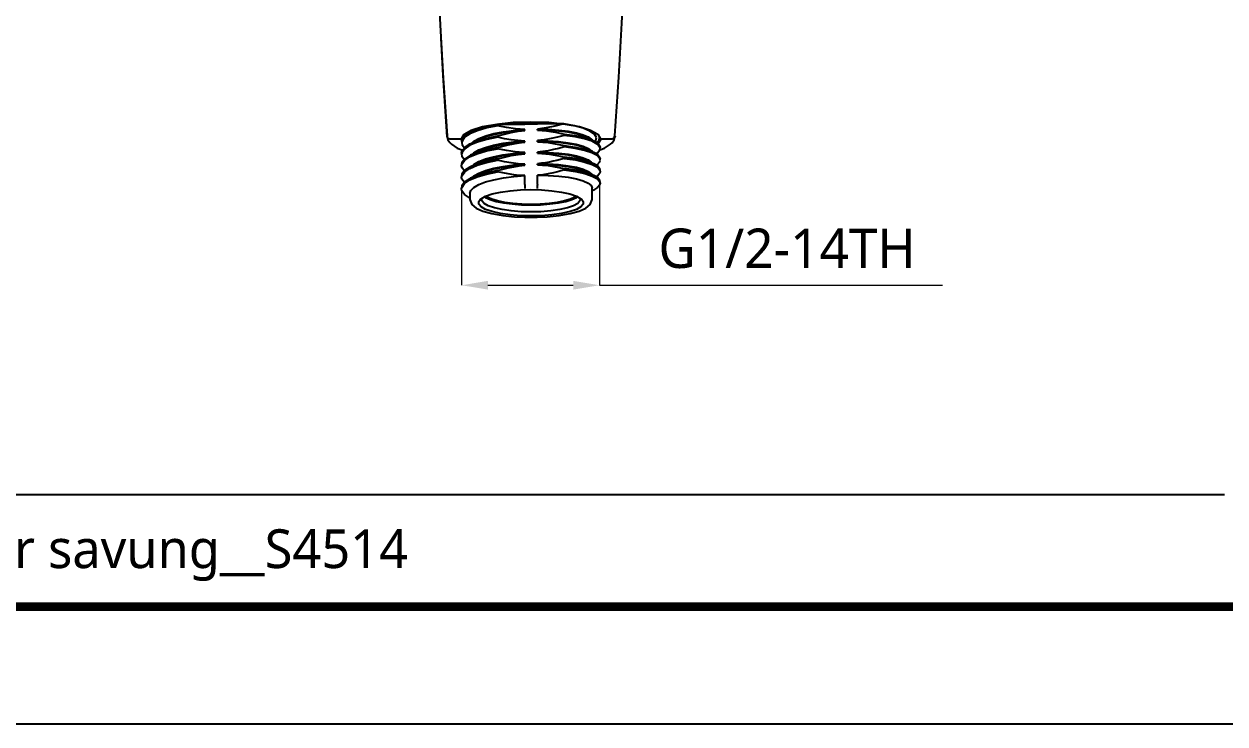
# Model space of a CAD drawing. Extents: x 0 to 1239, y 0 to 509.
# Drawn here: x 284.4 to 467.1, y 0 to 106.5 of the extents above; entities that cross this region are included whole.
import ezdxf

# ---------------------------------------------------------------- set-up
doc = ezdxf.new("R2010")
doc.units = 0
doc.header["$LTSCALE"] = 10
doc.header["$MEASUREMENT"] = 0
doc.header["$PDMODE"] = 3
doc.header["$PDSIZE"] = -10
doc.layers.get('0').update_dxf_attribs({"linetype": 'CONTINUOUS'})
doc.layers.get('DEFPOINTS').update_dxf_attribs({"linetype": 'CONTINUOUS'})
for name, color, linetype in [('3_ALL_AXES', 7, 'CONTINUOUS'), ('7_ALL_FEATURES', 7, 'CONTINUOUS'), ('_BLACK_HOLE', 7, 'CONTINUOUS')]:
    doc.layers.add(name, color=color, linetype=linetype)
doc.styles.add('Daelim Dimension', font='')
doc.styles.get('Daelim Dimension').set_extended_font_data('NanumGothic')
doc.dimstyles.new('DEFAULT', dxfattribs={"dimscale": 2, "dimtxt": 2, "dimasz": 2, "dimexe": 0, "dimexo": 2, "dimgap": 1, "dimtad": 1, "dimdec": 1, "dimzin": 9, "dimdsep": 46, "dimtxsty": 'Daelim Dimension', "dimcen": 0.5, "dimclrd": 252, "dimclre": 252, "dimclrt": 3, "dimadec": 1, "dimazin": 0, "dimtfac": 1, "dimtdec": 1, "dimtix": 1, "dimtmove": 0, "dimatfit": 3, "dimfxl": 1, "dimtolj": 1, "dimtzin": 1, "dimlwd": 9, "dimlwe": 9, "dimarcsym": 0})

# ---------------------------------------------------------------- blocks, each defined once
blk = doc.blocks.new('*D3')
at = {"color": 5, "linetype": 'ByBlock', "lineweight": 9, "ltscale": 0.5, "transparency": 16777216}
for p, q in [((371.95, 82.64), (371.95, 66.78)), ((350.96, 81.53), (350.96, 66.78)), ((354.96, 66.78), (367.95, 66.78)), ((371.95, 66.78), (424.16, 66.78))]:
    blk.add_line(p, q, dxfattribs=at)
at = {"color": 5, "ltscale": 0.5, "transparency": 16777216}
for points in [[(354.96, 67.45), (354.96, 66.12), (350.96, 66.78)], [(367.95, 67.45), (367.95, 66.12), (371.95, 66.78)]]:
    blk.add_solid(points, dxfattribs=at)
at = {"layer": 'DEFPOINTS', "color": 0, "ltscale": 0.5, "transparency": 16777216}
for p in [(371.95, 86.64), (350.96, 85.53), (371.95, 66.78)]:
    blk.add_point(p, dxfattribs=at)
at = {"color": 2, "ltscale": 0.5, "transparency": 16777216, "insert": (400.47, 72.37), "char_height": 6, "attachment_point": 5, "style": 'Daelim Dimension'}
blk.add_mtext('\\A1;G1/2-14TH', dxfattribs=at)

msp = doc.modelspace()

# ---------------------------------------------------------------- linework, layer by layer
at = {"color": 7, "linetype": 'Continuous'}
for p, q in [((352.18, 89.83), (351.41, 89.3)), ((353.33, 90.31), (352.18, 89.83)), ((356.46, 91.07), (356.46, 91.27)), ((360.55, 90.32), (360.55, 90.49)), ((362.48, 90.38), (362.48, 90.55)), ((366.55, 89.8), (366.55, 89.59)), ((369.46, 89.7), (370.21, 89.37)), ((350.98, 88.66), (351.03, 88.96)), ((351.02, 88.73), (350.98, 88.45)), ((351.41, 89.3), (351.02, 88.73)), ((351.03, 88.96), (351.43, 89.51)), ((353.36, 88.57), (352.23, 88.08)), ((352.62, 88.49), (352.83, 88.7)), ((354.78, 88.99), (353.36, 88.57)), ((356.46, 89.32), (354.78, 88.99)), ((356.44, 87.57), (356.44, 87.76)), ((356.46, 89.32), (356.46, 89.51)), ((360.55, 88.57), (360.39, 88.56)), ((360.39, 88.56), (360.39, 88.55)), ((360.55, 88.57), (360.55, 88.73)), ((362.48, 88.62), (362.48, 88.79)), ((366.58, 88.04), (366.58, 87.85)), ((368.23, 87.62), (366.58, 87.85)), ((369.44, 87.95), (370.2, 87.62)), ((370.21, 89.37), (370.66, 89.01)), ((370.66, 89.01), (370.68, 88.97)), ((371.58, 88.27), (370.81, 88.69)), ((371.99, 87.82), (371.58, 88.27)), ((372.05, 87.57), (371.99, 87.82)), ((351.02, 87.01), (350.96, 86.71)), ((351.4, 85.78), (352.17, 86.31)), ((352.17, 86.31), (353.29, 86.79)), ((352.32, 86.58), (352.17, 86.5)), ((352.61, 86.73), (352.81, 86.93)), ((353.29, 86.79), (354.73, 87.22)), ((354.73, 87.22), (356.44, 87.57)), ((356.44, 85.81), (356.44, 86)), ((360.55, 86.81), (360.55, 86.98)), ((362.48, 86.87), (362.48, 87.04)), ((366.58, 86.28), (366.58, 86.09)), ((369.46, 86.19), (370.21, 85.86)), ((371.59, 86.52), (370.78, 86.94)), ((372.01, 86.06), (371.59, 86.52)), ((372.06, 85.84), (372.01, 86.06)), ((350.96, 84.95), (351.01, 85.23)), ((351.01, 85.23), (351.4, 85.78)), ((351.42, 84.04), (352.2, 84.57)), ((352.2, 84.57), (353.33, 85.05)), ((352.31, 84.82), (352.2, 84.76)), ((356.44, 84.25), (354.74, 83.9)), ((356.44, 84.05), (356.44, 84.25)), ((360.55, 85.06), (360.55, 85.22)), ((362.48, 85.11), (362.48, 85.28)), ((366.58, 84.53), (366.58, 84.33)), ((366.58, 84.33), (368.27, 84.1)), ((368.27, 84.1), (369.71, 83.79)), ((369.44, 84.44), (370.2, 84.1)), ((369.71, 85.54), (370.84, 85.17)), ((371.62, 84.94), (371.16, 85.22)), ((372.01, 84.3), (372.06, 84.07)), ((350.96, 83.19), (351.02, 83.48)), ((351.02, 83.48), (351.42, 84.04)), ((351.02, 81.73), (351.41, 82.28)), ((351.41, 82.28), (352.18, 82.81)), ((352.18, 82.81), (353.3, 83.29)), ((352.31, 83.07), (352.18, 83)), ((352.61, 83.22), (352.82, 83.42)), ((352.82, 83.42), (353.56, 83.86)), ((353.3, 83.29), (354.74, 83.71)), ((354.74, 83.71), (356.44, 84.05)), ((360.55, 82.13), (360.55, 83.47)), ((362.48, 82.13), (362.48, 83.52)), ((369.71, 83.79), (370.84, 83.41)), ((371.61, 83.19), (371.16, 83.46)), ((372.01, 82.54), (372.06, 82.31)), ((350.96, 81.44), (351.02, 81.73)), ((352.21, 80.05), (352.17, 80.07)), ((352.21, 79.82), (352.21, 79.82)), ((353.56, 79.54), (353.79, 79.85)), ((353.79, 79.85), (353.91, 79.95)), ((368.43, 80.34), (369.12, 79.95)), ((369.12, 79.95), (369.24, 79.85)), ((370.81, 79.82), (370.81, 79.82)), ((360.57, 77.13), (360.58, 77.14)), ((360.57, 77.13), (362.46, 77.13)), ((363.12, 77.37), (361.51, 77.33)), ((362.46, 77.13), (362.45, 77.14))]:
    msp.add_line(p, q, dxfattribs=at)
at = {"color": 5}
msp.add_line((9.15, 34.92), (467.08, 34.92), dxfattribs=at)
at = {"ltscale": 0.5}
msp.add_lwpolyline([(0, 0), (568.71, 0), (568.71, 416.71), (0, 416.71)], close=True, dxfattribs=at)
at = {"color": 5, "linetype": 'ByBlock', "lineweight": 200, "const_width": 1.31}
msp.add_lwpolyline([(9.15, 17.84), (559.51, 17.84), (559.51, 407.03), (9.15, 407.03)], close=True, dxfattribs=at)
at = {"color": 7, "linetype": 'Continuous'}
for points in [[(351.43, 89.51), (352.19, 90.03), (352.33, 90.1)], [(352.33, 90.1), (353.31, 90.51), (354.76, 90.93), (356.46, 91.27)], [(352.83, 88.7), (353.59, 89.14), (354.62, 89.53), (355.88, 89.87), (357.32, 90.15), (358.9, 90.36), (360.55, 90.49)], [(356.46, 91.07), (354.78, 90.73), (353.33, 90.31)], [(360.55, 90.32), (358.87, 90.19), (357.28, 89.97), (355.83, 89.69), (354.57, 89.35), (353.56, 88.96), (353.44, 88.9)], [(360.55, 90.49), (359.17, 90.59), (357.81, 90.78), (356.46, 91.07)], [(356.46, 89.51), (357.47, 89.79), (358.51, 90.03), (359.55, 90.21), (360.55, 90.32)], [(366.49, 91.33), (365.15, 90.98), (363.82, 90.72), (362.48, 90.55)], [(362.48, 90.55), (364.15, 90.52), (365.74, 90.41), (367.19, 90.23), (368.45, 89.99), (369.46, 89.7)], [(362.48, 90.38), (363.19, 90.34), (363.88, 90.28), (364.55, 90.19), (365.22, 90.08), (365.89, 89.95), (366.55, 89.8)], [(370.06, 89.28), (369.42, 89.54), (368.39, 89.83), (367.14, 90.07), (365.71, 90.25), (364.14, 90.35), (362.48, 90.38)], [(366.55, 89.59), (365.57, 89.33), (364.56, 89.1), (363.52, 88.92), (362.48, 88.79)], [(366.55, 89.8), (368.25, 89.57), (369.71, 89.25), (370.85, 88.87), (371.17, 88.72)], [(370.81, 88.69), (369.68, 89.06), (368.24, 89.36), (366.55, 89.59)], [(350.96, 86.9), (351.01, 87.18), (351.43, 87.75)], [(350.98, 88.45), (351.03, 88.16), (351.38, 87.68)], [(352.23, 88.08), (351.44, 87.56), (351.02, 87.01)], [(351.43, 87.75), (352.23, 88.29), (352.34, 88.35)], [(356.44, 87.76), (354.73, 87.41), (353.29, 86.99), (352.32, 86.58)], [(352.34, 88.35), (353.34, 88.76), (354.77, 89.17), (356.46, 89.51)], [(352.81, 86.93), (353.56, 87.37), (354.58, 87.76)], [(354.58, 87.76), (355.83, 88.11), (357.28, 88.39), (358.88, 88.6), (360.55, 88.73)], [(356.44, 87.76), (357.78, 88.11), (359.1, 88.38), (360.37, 88.55)], [(360.55, 88.73), (359.52, 88.79), (358.49, 88.92), (357.47, 89.09), (356.46, 89.32)], [(360.37, 88.55), (360.47, 88.56), (360.55, 88.57)], [(362.48, 88.79), (364.13, 88.76), (365.71, 88.66), (367.15, 88.48), (368.41, 88.24), (369.44, 87.95)], [(362.48, 88.62), (363.31, 88.58), (364.13, 88.49), (364.96, 88.38), (365.77, 88.22), (366.58, 88.04)], [(368.39, 88.08), (367.14, 88.32), (365.7, 88.49), (364.13, 88.59), (362.48, 88.62)], [(366.58, 87.85), (365.77, 87.62), (364.95, 87.43), (364.13, 87.26), (363.31, 87.13), (362.48, 87.04)], [(366.58, 88.04), (368.23, 87.81), (369.67, 87.5), (370.81, 87.13), (371.17, 86.97)], [(370.06, 87.52), (369.42, 87.78), (368.39, 88.08)], [(371.17, 88.72), (371.61, 88.45), (372, 88.01), (372.05, 87.77)], [(350.96, 86.71), (351.01, 86.45), (351.37, 85.93)], [(352.17, 86.5), (351.4, 85.97), (351.01, 85.42), (350.96, 85.15)], [(356.44, 86), (354.77, 85.66), (353.34, 85.25), (352.31, 84.82)], [(360.55, 86.81), (358.88, 86.68), (357.28, 86.47), (355.83, 86.19), (354.58, 85.84), (353.56, 85.45), (353.43, 85.38)], [(360.39, 86.98), (359.09, 87.08), (357.78, 87.28), (356.44, 87.57)], [(356.44, 86), (357.46, 86.28), (358.52, 86.52), (359.57, 86.7), (360.55, 86.81)], [(360.55, 86.98), (360.47, 86.97), (360.39, 86.97)], [(360.55, 86.98), (360.47, 86.98), (360.39, 86.98)], [(362.48, 87.04), (364.14, 87), (365.73, 86.9), (367.18, 86.72), (368.44, 86.48), (369.46, 86.19)], [(362.48, 86.87), (363.14, 86.84), (363.75, 86.79), (364.32, 86.72), (364.89, 86.63), (365.46, 86.53), (366.02, 86.41), (366.58, 86.28)], [(370.04, 85.78), (369.44, 86.03), (368.42, 86.32), (367.16, 86.56), (365.71, 86.73), (364.13, 86.84), (362.48, 86.87)], [(366.58, 86.09), (366.02, 85.93), (365.45, 85.79), (364.89, 85.65), (364.32, 85.54), (363.74, 85.44), (363.13, 85.35), (362.48, 85.28)], [(371.16, 85.22), (370.84, 85.36), (369.71, 85.74), (368.27, 86.05), (366.58, 86.28)], [(366.58, 86.09), (368.27, 85.86), (369.71, 85.54)], [(370.78, 86.94), (369.64, 87.31), (368.23, 87.62)], [(370.2, 87.62), (370.66, 87.26), (370.68, 87.21)], [(371.17, 86.97), (371.61, 86.71), (372.01, 86.25), (372.06, 86.03)], [(371.44, 86.8), (371.64, 86.92), (372.01, 87.37), (372.05, 87.57)], [(351.37, 84.17), (351.02, 84.66), (350.96, 84.95)], [(352.2, 84.76), (351.41, 84.23), (351.01, 83.67), (350.96, 83.39)], [(353.33, 85.05), (354.76, 85.47), (356.44, 85.81)], [(354.6, 84.09), (353.58, 83.7), (353.43, 83.63)], [(353.56, 83.86), (354.58, 84.25), (355.84, 84.6), (357.29, 84.88), (358.88, 85.09), (360.55, 85.22)], [(360.55, 85.06), (358.89, 84.92), (357.31, 84.71), (355.86, 84.43), (354.6, 84.09)], [(360.55, 85.22), (359.57, 85.28), (358.52, 85.4), (357.46, 85.58), (356.44, 85.81)], [(356.44, 84.25), (357.25, 84.47), (358.06, 84.67), (358.88, 84.83), (359.71, 84.96), (360.55, 85.06)], [(362.48, 85.28), (364.13, 85.25), (365.71, 85.14), (367.16, 84.97), (368.42, 84.73), (369.44, 84.44)], [(362.48, 85.11), (363.28, 85.07), (364.11, 84.99), (364.94, 84.87), (365.77, 84.71), (366.58, 84.53)], [(370.04, 84.02), (369.46, 84.26), (368.44, 84.56), (367.18, 84.8), (365.73, 84.97), (364.15, 85.08), (362.48, 85.11)], [(366.58, 84.33), (365.77, 84.11), (364.95, 83.91), (364.12, 83.74), (363.29, 83.61), (362.48, 83.52)], [(369.71, 83.98), (368.28, 84.29), (366.58, 84.53)], [(370.2, 84.1), (370.66, 83.74), (370.68, 83.7)], [(370.21, 85.86), (370.66, 85.5), (370.68, 85.46)], [(370.84, 85.17), (371.62, 84.75), (372.01, 84.3)], [(371.44, 85.05), (371.59, 85.13), (372, 85.59), (372.06, 85.84)], [(372.06, 84.27), (372.01, 84.5), (371.62, 84.94)], [(351.37, 82.41), (351.01, 82.92), (350.96, 83.19)], [(352.18, 83), (351.41, 82.47), (351.01, 81.91), (350.96, 81.63)], [(352.21, 80.74), (352.37, 81.21), (352.83, 81.67), (353.58, 82.11), (354.6, 82.5), (355.86, 82.85), (357.31, 83.12), (358.89, 83.33), (360.55, 83.47)], [(354.74, 83.9), (353.3, 83.48), (352.31, 83.07)], [(360.55, 83.47), (359.7, 83.51), (358.88, 83.59), (358.06, 83.72), (357.25, 83.87), (356.44, 84.05)], [(362.48, 83.52), (364.15, 83.49), (365.74, 83.39), (367.19, 83.21), (368.44, 82.97), (369.46, 82.67), (370.21, 82.34), (370.66, 81.99), (370.81, 81.62)], [(371.16, 83.46), (370.84, 83.61), (369.71, 83.98)], [(370.84, 83.41), (371.62, 82.99), (372.01, 82.54)], [(372.06, 82.31), (372.01, 82.09), (371.61, 81.64), (371.16, 81.36)], [(372.06, 84.07), (372.01, 83.84), (371.62, 83.39), (371.44, 83.29)], [(372.06, 82.51), (372.01, 82.74), (371.61, 83.19)], [(352.17, 80.07), (351.4, 80.6), (351.01, 81.16), (350.96, 81.44)], [(353.91, 79.95), (354.59, 80.34), (355.58, 80.68), (356.85, 80.96), (358.32, 81.17), (359.91, 81.29), (361.51, 81.34)], [(360.55, 82.13), (360.55, 81.87), (360.56, 81.65), (360.58, 81.52)], [(361.51, 81.34), (363.11, 81.29), (364.7, 81.17), (366.17, 80.96), (367.44, 80.68), (368.43, 80.34)], [(362.48, 82.13), (362.47, 81.87), (362.46, 81.65), (362.45, 81.52)], [(352.21, 79.82), (352.49, 79.08), (353.17, 78.52), (354.2, 78.06), (355.57, 77.68), (357.21, 77.39), (359.02, 77.2), (360.57, 77.13)], [(361.51, 77.33), (359.91, 77.37), (358.33, 77.49), (356.85, 77.7), (355.58, 77.99), (354.59, 78.33), (353.91, 78.71), (353.56, 79.12), (353.56, 79.54)], [(354.01, 79.82), (354.05, 80.01), (354.08, 80.05)], [(361.51, 77.94), (360.01, 77.98), (358.52, 78.09), (357.14, 78.29), (355.95, 78.56), (355.02, 78.87), (354.38, 79.23), (354.05, 79.62), (354.01, 79.82)], [(369.01, 79.82), (368.97, 79.62), (368.64, 79.23), (368, 78.88), (367.08, 78.56), (365.89, 78.29), (364.51, 78.09), (363.02, 77.98), (361.51, 77.94)], [(362.46, 77.13), (363.99, 77.2), (365.8, 77.39), (367.45, 77.68), (368.82, 78.06), (369.85, 78.52), (370.54, 79.08), (370.81, 79.82)], [(369.24, 79.85), (369.47, 79.54), (369.47, 79.12), (369.12, 78.71), (368.44, 78.33), (367.45, 77.99), (366.18, 77.71), (364.7, 77.5), (363.12, 77.37)], [(368.94, 80.05), (368.97, 80.01), (369.01, 79.82)]]:
    msp.add_lwpolyline(points, dxfattribs=at)
at = {"layer": '3_ALL_AXES', "color": 7, "linetype": 'Continuous'}
for p, q in [((363.58, 91.48), (361.51, 91.54)), ((365.27, 91.33), (363.58, 91.48)), ((354.88, 91.01), (356.63, 91.33)), ((356.64, 91.32), (360.55, 91.32)), ((366.49, 91.33), (360.55, 91.33)), ((351.06, 89.21), (351.12, 89.48)), ((351.1, 89.05), (351.06, 89.21)), ((371.27, 88.66), (371.39, 88.79)), ((371.39, 88.79), (371.47, 89.28)), ((371.53, 88.51), (371.87, 88.86)), ((371.87, 88.86), (371.96, 89.21)), ((371.96, 89.21), (371.93, 89.4))]:
    msp.add_line(p, q, dxfattribs=at)
for points in [[(361.51, 91.54), (359.44, 91.48), (357.67, 91.32)], [(352.66, 90.27), (353.46, 90.61), (354.88, 91.01)], [(356.46, 91.27), (356.56, 91.3), (356.64, 91.32)], [(360.55, 91.33), (361.51, 91.34), (362.48, 91.33)], [(371.47, 89.28), (371.16, 89.77), (370.47, 90.24), (369.43, 90.67), (368.12, 91.03), (366.49, 91.33)]]:
    msp.add_lwpolyline(points, dxfattribs=at)
at = {"layer": '7_ALL_FEATURES', "color": 7, "linetype": 'Continuous'}
for p, q in [((347.32, 113.85), (347.71, 106.39)), ((364.21, 91.58), (366.73, 91.32)), ((350.92, 89.09), (351.34, 89.76)), ((351.34, 89.76), (352.43, 90.38)), ((371.68, 89.76), (372.11, 89.09)), ((348.74, 89.37), (348.86, 88.93)), ((348.86, 88.93), (349.16, 88.49)), ((349.15, 89.09), (349.23, 89.08)), ((349.16, 88.49), (349.41, 88.25)), ((349.23, 89.08), (350.9, 89.08)), ((349.39, 88.26), (350.3, 87.64)), ((350.92, 89.09), (350.91, 89.08)), ((350.91, 89.01), (350.92, 88.94)), ((351.06, 88.71), (350.92, 88.94)), ((372.11, 88.94), (371.74, 88.36)), ((372.12, 89.08), (372.11, 89.09)), ((372.12, 89.08), (373.79, 89.08)), ((372.7, 87.63), (373.63, 88.26)), ((373.62, 88.25), (373.86, 88.47)), ((373.86, 88.47), (374.16, 88.92)), ((374.16, 88.92), (374.29, 89.37)), ((374.24, 89.36), (374.29, 89.54)), ((374.3, 89.54), (374.29, 89.39)), ((350.3, 87.64), (351.13, 87.33)), ((372.01, 87.37), (372.7, 87.63))]:
    msp.add_line(p, q, dxfattribs=at)
for points in [[(374.29, 89.54), (374.87, 98.44), (375.33, 106.65), (375.72, 114.2), (376.06, 121.16), (376.37, 127.55)], [(347.71, 106.39), (348.17, 98.31), (348.73, 89.54)], [(348.73, 89.39), (348.14, 98.69), (347.82, 104.4)], [(356.3, 91.32), (358.82, 91.58), (361.51, 91.67), (364.21, 91.58)], [(352.43, 90.38), (354.12, 90.92), (356.3, 91.32)], [(366.73, 91.32), (368.9, 90.92), (370.59, 90.38), (371.68, 89.76)], [(348.73, 89.54), (348.78, 89.36), (348.93, 89.18), (349.15, 89.09)], [(372.11, 88.94), (372.11, 89.01), (372.11, 89.08)], [(373.79, 89.08), (373.86, 89.08), (374.09, 89.17), (374.24, 89.36)]]:
    msp.add_lwpolyline(points, dxfattribs=at)
at = {"layer": '_BLACK_HOLE', "color": 7, "linetype": 'Continuous'}
for p, q in [((370.69, 88.96), (370.06, 89.28)), ((370.85, 88.88), (370.69, 88.96)), ((370.85, 87.13), (370.06, 87.52)), ((352.63, 84.98), (352.83, 85.18)), ((370.83, 85.38), (370.04, 85.78)), ((370.83, 83.63), (370.04, 84.02)), ((352.21, 80.74), (352.21, 79.82)), ((370.81, 79.82), (370.81, 81.62)), ((370.81, 81.19), (371.16, 81.36))]:
    msp.add_line(p, q, dxfattribs=at)
for points in [[(354.55, 87.59), (355.78, 87.93), (357.19, 88.21), (358.74, 88.42), (360.39, 88.56)], [(352.83, 85.18), (353.56, 85.61), (354.57, 86), (355.8, 86.34), (357.22, 86.62), (358.76, 86.83), (360.39, 86.97)], [(353.43, 87.14), (353.56, 87.2), (354.55, 87.59)], [(354.46, 80.26), (354.58, 80.16), (355.28, 79.84), (356.21, 79.55), (357.34, 79.32), (358.64, 79.15), (360.05, 79.04), (361.51, 79)], [(361.51, 79.08), (360.11, 79.11), (358.75, 79.22), (357.51, 79.38), (356.42, 79.61), (355.53, 79.88), (354.86, 80.19), (354.66, 80.36)], [(368.37, 80.36), (368.16, 80.19), (367.5, 79.88), (366.6, 79.61), (365.51, 79.38), (364.27, 79.22), (362.92, 79.11), (361.51, 79.08)], [(361.51, 79), (362.98, 79.04), (364.39, 79.15), (365.68, 79.32), (366.82, 79.55), (367.75, 79.84), (368.44, 80.16), (368.56, 80.26)]]:
    msp.add_lwpolyline(points, dxfattribs=at)

# ---------------------------------------------------------------- texts
at = {"color": 2, "insert": (111.24, 29.63), "char_height": 5.90259, "width": 333.3783, "attachment_point": 1, "style": 'Daelim Dimension'}
msp.add_mtext('{\\fPretendard Variable SemiBold|b0|i0|c129|p2;대림바스(주)}_Shower Head_2{\\fGulim|b0|i0|c129|p50;기능}_{\\fGulim|b0|i0|c129|p50;샤워헤드}_Water savung__S4514', dxfattribs=at)

# ---------------------------------------------------------------- dimensions: what is measured, and where the dimension line sits
at = {"ltscale": 0.5}
dim = msp.add_linear_dim(base=(371.95, 66.78), p1=(350.96, 85.53), p2=(371.95, 86.64), text='G1/2-14TH', dimstyle='DEFAULT', override={"dimtxt": 3, "dimclrd": 5, "dimclre": 5, "dimclrt": 2, "dimfxl": 1.25, "dimarcsym": 1}, dxfattribs=at)
dim.commit()
dim.dimension.update_dxf_attribs({"geometry": '*D3', "text_midpoint": (400.47, 66.78), "dimtype": 160})

doc.saveas('drawing.dxf')
